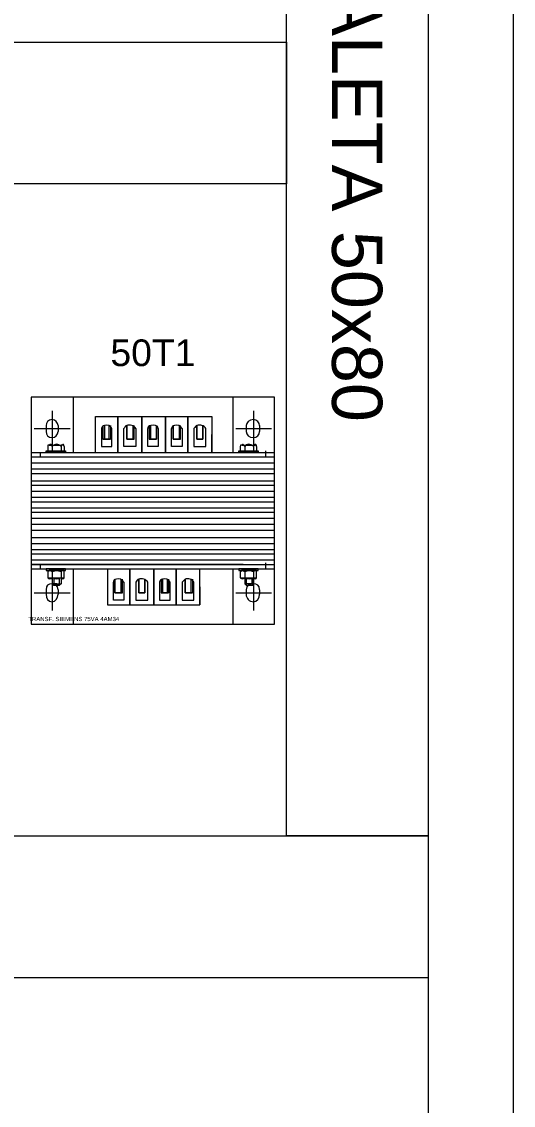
# Model space of a CAD drawing. Header units: millimetres. Extents: x 1004 to 59588, y 686 to 38112.
# Drawn here: x 18199.4 to 18393.2, y 2070.8 to 2497.9 of the extents above; entities that cross this region are included whole.
import ezdxf

# ---------------------------------------------------------------- set-up
doc = ezdxf.new("R2010")
doc.units = ezdxf.units.MM
doc.layers.add('PDF14_Geometry', color=7, linetype='Continuous')
doc.layers.add('PDF14_Text', color=7, linetype='Continuous')
doc.styles.add('PDF Arial', font='arial.ttf')

msp = doc.modelspace()

# ---------------------------------------------------------------- linework, layer by layer
at = {"layer": 'PDF14_Geometry', "lineweight": 0}
for points in [[(17274.96, 1706.93), (17274.96, 1516.93), (17274.96, 3193.99), (18393.2, 3193.99), (18393.2, 1516.93), (17274.96, 1516.93), (18393.2, 1516.93), (17274.96, 1516.93), (17274.96, 3193.99), (18393.2, 3193.99), (18393.2, 1516.93), (18393.2, 1405.17), (17274.96, 1405.17), (17274.96, 1516.93), (17274.96, 1405.17)], [(18219.67, 2349.87), (18219.67, 2328.11)], [(18282.61, 2349.87), (18282.61, 2328.11)], [(18211.43, 2344.58), (18211.43, 2330.46), (18211.43, 2328.7)], [(18228.49, 2328.11), (18228.49, 2342.23), (18274.37, 2342.23), (18274.37, 2328.11), (18274.37, 2335.17)], [(18264.96, 2335.17), (18264.96, 2328.11), (18264.96, 2342.23)], [(18290.84, 2344.58), (18290.84, 2330.46), (18290.84, 2328.7)], [(18204.37, 2337.52), (18218.49, 2337.52)], [(18209.08, 2338.7), (18209.08, 2338.7)], [(18209.08, 2338.7), (18209.08, 2336.34)], [(18213.79, 2338.7), (18213.79, 2336.34)], [(18230.84, 2337.52), (18230.84, 2330.46), (18234.96, 2330.46), (18234.96, 2337.52)], [(18231.43, 2338.7), (18231.43, 2333.4)], [(18232.02, 2338.7), (18232.02, 2333.4)], [(18233.79, 2338.7), (18233.79, 2333.4)], [(18234.37, 2338.7), (18234.37, 2333.4)], [(18244.37, 2337.52), (18244.37, 2330.46), (18239.67, 2330.46), (18239.67, 2337.52)], [(18243.2, 2338.7), (18243.2, 2333.4), (18243.79, 2333.4), (18243.79, 2338.7)], [(18253.2, 2337.52), (18253.2, 2330.46), (18249.08, 2330.46), (18249.08, 2337.52)], [(18249.67, 2338.7), (18249.67, 2333.4), (18250.26, 2333.4), (18250.26, 2338.7)], [(18262.61, 2337.52), (18262.61, 2330.46), (18258.49, 2330.46), (18258.49, 2337.52)], [(18261.43, 2338.7), (18261.43, 2333.4), (18262.02, 2333.4), (18262.02, 2338.7)], [(18267.32, 2337.52), (18267.32, 2330.46), (18272.02, 2330.46), (18272.02, 2337.52)], [(18283.79, 2337.52), (18297.9, 2337.52)], [(18287.9, 2338.7), (18287.9, 2336.34)], [(18287.9, 2338.7), (18287.9, 2338.7)], [(18293.2, 2338.7), (18293.2, 2336.34)], [(18240.84, 2333.4), (18240.84, 2333.4)], [(18243.2, 2333.4), (18240.84, 2333.4), (18243.79, 2333.4)], [(18249.67, 2333.4), (18252.61, 2333.4), (18250.26, 2333.4)], [(18252.61, 2333.4), (18252.61, 2333.4)], [(18259.08, 2333.4), (18259.08, 2333.4)], [(18261.43, 2333.4), (18259.08, 2333.4), (18262.02, 2333.4)], [(18268.49, 2333.4), (18268.49, 2333.4)], [(18270.84, 2333.4), (18270.84, 2333.4)], [(18203.2, 2328.11), (18299.08, 2328.11)], [(18206.73, 2328.11), (18206.73, 2326.34)], [(18209.67, 2330.46), (18209.67, 2328.7)], [(18210.26, 2331.05), (18211.43, 2331.05), (18214.96, 2331.05), (18215.55, 2331.05)], [(18214.96, 2330.46), (18214.96, 2328.7)], [(18216.14, 2330.46), (18216.14, 2328.7)], [(18285.55, 2330.46), (18285.55, 2328.7)], [(18286.14, 2331.05), (18287.32, 2331.05), (18290.84, 2331.05), (18291.43, 2331.05)], [(18287.32, 2330.46), (18287.32, 2328.7)], [(18292.02, 2330.46), (18292.02, 2328.7)], [(18295.55, 2328.7), (18295.55, 2326.34)], [(18203.2, 2326.34), (18299.08, 2326.34)], [(18203.2, 2323.99), (18299.08, 2323.99)], [(18203.2, 2321.64), (18299.08, 2321.64)], [(18203.2, 2319.87), (18299.08, 2319.87)], [(18203.2, 2316.93), (18299.08, 2316.93)], [(18203.2, 2315.17), (18299.08, 2315.17)], [(18203.2, 2312.81), (18299.08, 2312.81)], [(18203.2, 2310.46), (18299.08, 2310.46)], [(18203.2, 2308.7), (18299.08, 2308.7)], [(18203.2, 2306.34), (18299.08, 2306.34)], [(18203.2, 2304.58), (18299.08, 2304.58)], [(18203.2, 2302.23), (18299.08, 2302.23)], [(18203.2, 2299.87), (18299.08, 2299.87)], [(18203.2, 2297.52), (18299.08, 2297.52)], [(18203.2, 2294.58), (18299.08, 2294.58)], [(18203.2, 2292.23), (18299.08, 2292.23)], [(18203.2, 2289.87), (18299.08, 2289.87)], [(18203.2, 2288.11), (18299.08, 2288.11)], [(18203.2, 2285.75), (18299.08, 2285.75)], [(18286.73, 2283.99), (18203.2, 2283.99), (18299.08, 2283.99)], [(18203.2, 2282.23), (18299.08, 2282.23)], [(18206.73, 2283.99), (18206.73, 2282.23)], [(18219.67, 2282.23), (18219.67, 2260.46)], [(18233.2, 2282.23), (18233.2, 2268.11), (18269.67, 2268.11), (18269.67, 2282.23)], [(18282.61, 2282.23), (18282.61, 2260.46)], [(18295.55, 2284.58), (18295.55, 2282.23)], [(18211.43, 2281.05), (18211.43, 2278.7), (18211.43, 2276.34), (18214.96, 2276.34)], [(18211.43, 2279.87), (18211.43, 2265.75)], [(18212.02, 2278.7), (18212.02, 2275.75)], [(18214.96, 2281.05), (18214.96, 2278.7), (18214.96, 2276.34), (18214.37, 2275.75), (18214.37, 2278.7)], [(18216.14, 2278.7), (18216.14, 2278.7)], [(18239.67, 2276.93), (18239.67, 2269.87), (18235.55, 2269.87), (18235.55, 2276.93)], [(18238.49, 2278.11), (18238.49, 2272.81), (18239.08, 2272.81), (18239.08, 2278.11)], [(18244.37, 2276.93), (18244.37, 2269.87), (18249.08, 2269.87), (18249.08, 2276.93)], [(18253.79, 2276.93), (18253.79, 2269.87), (18257.9, 2269.87), (18257.9, 2276.93)], [(18254.37, 2278.11), (18254.37, 2272.81)], [(18254.96, 2278.11), (18254.96, 2272.81)], [(18256.73, 2278.11), (18256.73, 2272.81)], [(18257.32, 2278.11), (18257.32, 2272.81)], [(18262.61, 2276.93), (18262.61, 2269.87), (18267.32, 2269.87), (18267.32, 2276.93)], [(18266.14, 2278.11), (18266.14, 2272.81)], [(18266.73, 2278.11), (18266.73, 2272.81)], [(18287.32, 2281.05), (18287.32, 2278.7), (18287.32, 2276.34), (18287.9, 2275.75)], [(18290.26, 2275.75), (18290.26, 2278.7), (18290.26, 2275.75), (18290.84, 2276.34), (18288.49, 2276.34)], [(18290.84, 2281.05), (18290.84, 2278.7), (18290.84, 2276.34)], [(18290.84, 2279.87), (18290.84, 2265.75)], [(18292.02, 2278.7), (18292.02, 2278.7)], [(18204.37, 2272.81), (18218.49, 2272.81)], [(18209.08, 2273.99), (18209.08, 2272.23)], [(18209.08, 2273.99), (18209.08, 2273.99)], [(18213.2, 2276.34), (18211.43, 2276.34), (18212.02, 2275.75), (18214.37, 2275.75)], [(18213.79, 2273.99), (18213.79, 2272.23)], [(18236.14, 2272.81), (18236.14, 2272.81)], [(18238.49, 2272.81), (18236.14, 2272.81), (18239.08, 2272.81)], [(18245.55, 2272.81), (18245.55, 2272.81)], [(18247.9, 2272.81), (18247.9, 2272.81)], [(18263.79, 2272.81), (18263.79, 2272.81)], [(18269.67, 2275.17), (18269.67, 2268.11)], [(18283.79, 2272.81), (18297.9, 2272.81)], [(18287.9, 2273.99), (18287.9, 2273.99)], [(18287.9, 2273.99), (18287.9, 2272.23)], [(18288.49, 2275.75), (18290.84, 2275.75)], [(18293.2, 2273.99), (18293.2, 2272.23)]]:
    msp.add_lwpolyline(points, dxfattribs=at)
for points in [[(17308.49, 1550.46), (17308.49, 3160.46), (18359.67, 3160.46), (18359.67, 1550.46)], [(18303.79, 2176.93), (18303.79, 2746.93), (18359.67, 2746.93), (18359.67, 2176.93)], [(18303.79, 2489.87), (18303.79, 2433.99), (17397.9, 2433.99), (17397.9, 2489.87)], [(18203.2, 2260.46), (18299.08, 2260.46), (18299.08, 2349.87), (18203.2, 2349.87)], [(18237.32, 2328.11), (18237.32, 2342.23)], [(18246.73, 2328.11), (18246.73, 2342.23)], [(18256.14, 2328.11), (18256.14, 2342.23)], [(18264.96, 2328.11), (18264.96, 2342.23)], [(18240.84, 2333.4), (18240.84, 2338.7)], [(18252.61, 2333.4), (18252.61, 2338.7)], [(18259.08, 2333.4), (18259.08, 2338.7)], [(18268.49, 2333.4), (18268.49, 2338.7)], [(18270.84, 2333.4), (18270.84, 2338.7)], [(18232.02, 2333.4), (18233.79, 2333.4), (18234.37, 2333.4), (18231.43, 2333.4)], [(18270.84, 2333.4), (18268.49, 2333.4)], [(18209.08, 2328.11), (18209.08, 2328.7), (18216.73, 2328.7), (18216.73, 2328.11)], [(18292.61, 2328.7), (18292.61, 2328.11), (18284.96, 2328.11), (18284.96, 2328.7)], [(18216.73, 2281.64), (18216.73, 2282.23), (18209.08, 2282.23), (18209.08, 2281.64)], [(18216.14, 2278.7), (18216.14, 2281.05), (18216.14, 2281.64), (18210.26, 2281.64), (18209.67, 2281.05), (18209.67, 2278.7), (18210.26, 2278.7)], [(18242.02, 2268.11), (18242.02, 2282.23)], [(18251.43, 2268.11), (18251.43, 2282.23)], [(18260.26, 2268.11), (18260.26, 2282.23)], [(18292.61, 2281.64), (18292.61, 2282.23), (18284.96, 2282.23), (18284.96, 2281.64)], [(18292.02, 2281.05), (18292.02, 2281.64), (18286.14, 2281.64), (18285.55, 2281.05), (18285.55, 2278.7), (18286.14, 2278.7), (18292.02, 2278.7)], [(18236.14, 2272.81), (18236.14, 2278.11)], [(18245.55, 2272.81), (18245.55, 2278.11)], [(18247.9, 2272.81), (18247.9, 2278.11)], [(18263.79, 2272.81), (18263.79, 2278.11)], [(18290.26, 2275.75), (18290.84, 2276.34), (18287.32, 2276.34), (18287.9, 2275.75), (18287.9, 2278.7), (18287.9, 2275.75)], [(18247.9, 2272.81), (18245.55, 2272.81)], [(18254.96, 2272.81), (18256.73, 2272.81), (18257.32, 2272.81), (18254.37, 2272.81)], [(18266.73, 2272.81), (18263.79, 2272.81), (18266.14, 2272.81)], [(18359.67, 2176.93), (18359.67, 2121.05), (17308.49, 2121.05), (17308.49, 2176.93)]]:
    msp.add_lwpolyline(points, close=True, dxfattribs=at)
for points in [[(18211.43, 2341.05), (18209.67, 2341.05), (18209.08, 2339.87), (18209.08, 2338.7)], [(18213.79, 2338.7), (18213.79, 2339.87), (18212.61, 2341.05), (18211.43, 2341.05)], [(18290.84, 2341.05), (18289.08, 2341.05), (18287.9, 2339.87), (18287.9, 2338.7)], [(18293.2, 2338.7), (18293.2, 2339.87), (18292.02, 2341.05), (18290.84, 2341.05)], [(18232.02, 2338.7), (18231.43, 2338.7), (18230.84, 2338.11), (18230.84, 2337.52)], [(18234.96, 2337.52), (18234.37, 2338.7), (18233.2, 2339.28), (18232.02, 2338.7)], [(18240.84, 2338.7), (18240.26, 2338.7), (18240.26, 2338.11), (18239.67, 2337.52)], [(18244.37, 2337.52), (18243.79, 2338.7), (18242.02, 2339.28), (18240.84, 2338.7)], [(18250.26, 2338.7), (18249.67, 2338.7), (18249.08, 2338.11), (18249.08, 2337.52)], [(18253.2, 2337.52), (18253.2, 2338.7), (18251.43, 2339.28), (18250.26, 2338.7)], [(18259.67, 2338.7), (18259.08, 2338.7), (18258.49, 2338.11), (18258.49, 2337.52)], [(18262.61, 2337.52), (18262.02, 2338.7), (18260.84, 2339.28), (18259.67, 2338.7)], [(18268.49, 2338.7), (18267.9, 2338.7), (18267.9, 2338.11), (18267.32, 2337.52)], [(18272.02, 2337.52), (18271.43, 2338.7), (18269.67, 2339.28), (18268.49, 2338.7)], [(18209.08, 2336.34), (18209.08, 2335.17), (18209.67, 2333.99), (18211.43, 2333.99)], [(18211.43, 2333.99), (18212.61, 2333.99), (18213.79, 2335.17), (18213.79, 2336.34)], [(18287.9, 2336.34), (18287.9, 2335.17), (18289.08, 2333.99), (18290.84, 2333.99)], [(18290.84, 2333.99), (18292.02, 2333.99), (18293.2, 2335.17), (18293.2, 2336.34)], [(18210.26, 2331.05), (18209.67, 2331.05), (18209.67, 2331.05), (18209.67, 2330.46)], [(18211.43, 2330.46), (18211.43, 2331.05), (18210.84, 2331.64), (18210.26, 2331.05)], [(18214.96, 2330.46), (18213.79, 2331.64), (18212.61, 2331.64), (18211.43, 2330.46)], [(18215.55, 2331.05), (18214.96, 2331.05), (18214.96, 2331.05), (18214.96, 2330.46)], [(18216.14, 2330.46), (18216.14, 2331.05), (18215.55, 2331.64), (18215.55, 2331.05)], [(18286.14, 2331.05), (18285.55, 2331.05), (18285.55, 2331.05), (18285.55, 2330.46)], [(18287.32, 2330.46), (18286.73, 2331.05), (18286.73, 2331.64), (18286.14, 2331.05)], [(18290.84, 2330.46), (18289.67, 2331.64), (18287.9, 2331.64), (18287.32, 2330.46)], [(18292.02, 2330.46), (18292.02, 2331.05), (18291.43, 2331.64), (18290.84, 2331.05)], [(18290.84, 2331.05), (18290.84, 2331.05), (18290.84, 2331.05), (18290.84, 2330.46)], [(18211.43, 2281.05), (18210.84, 2281.64), (18210.26, 2281.64), (18209.67, 2281.05)], [(18214.96, 2281.05), (18213.79, 2281.64), (18212.61, 2281.64), (18211.43, 2281.05)], [(18216.14, 2281.05), (18216.14, 2281.64), (18214.96, 2281.64), (18214.96, 2281.05)], [(18287.32, 2281.05), (18286.73, 2281.64), (18286.14, 2281.64), (18285.55, 2281.05)], [(18290.84, 2281.05), (18289.67, 2281.64), (18288.49, 2281.64), (18287.32, 2281.05)], [(18292.02, 2281.05), (18292.02, 2281.64), (18290.84, 2281.64), (18290.84, 2281.05)], [(18209.67, 2278.7), (18210.26, 2278.11), (18210.84, 2278.11), (18211.43, 2278.7)], [(18211.43, 2278.7), (18212.61, 2278.11), (18213.79, 2278.11), (18214.96, 2278.7)], [(18214.96, 2278.7), (18214.96, 2278.11), (18216.14, 2278.11), (18216.14, 2278.7)], [(18236.73, 2278.11), (18236.14, 2278.11), (18235.55, 2277.52), (18235.55, 2276.93)], [(18239.67, 2276.93), (18239.08, 2278.11), (18237.9, 2278.7), (18236.73, 2278.11)], [(18245.55, 2278.11), (18244.96, 2278.11), (18244.96, 2277.52), (18244.37, 2276.93)], [(18249.08, 2276.93), (18248.49, 2278.11), (18246.73, 2278.7), (18245.55, 2278.11)], [(18254.96, 2278.11), (18254.37, 2278.11), (18253.79, 2277.52), (18253.79, 2276.93)], [(18257.9, 2276.93), (18257.32, 2278.11), (18256.14, 2278.7), (18254.96, 2278.11)], [(18263.79, 2278.11), (18263.79, 2278.11), (18263.2, 2277.52), (18262.61, 2276.93)], [(18267.32, 2276.93), (18266.73, 2278.11), (18264.96, 2278.7), (18263.79, 2278.11)], [(18285.55, 2278.7), (18286.14, 2278.11), (18286.73, 2278.11), (18287.32, 2278.7)], [(18287.32, 2278.7), (18288.49, 2278.11), (18289.67, 2278.11), (18290.84, 2278.7)], [(18290.84, 2278.7), (18290.84, 2278.11), (18292.02, 2278.11), (18292.02, 2278.7)], [(18211.43, 2276.34), (18209.67, 2276.34), (18209.08, 2275.75), (18209.08, 2273.99)], [(18213.79, 2273.99), (18213.79, 2275.75), (18212.61, 2276.34), (18211.43, 2276.34)], [(18290.84, 2276.34), (18289.08, 2276.34), (18287.9, 2275.75), (18287.9, 2273.99)], [(18293.2, 2273.99), (18293.2, 2275.75), (18292.02, 2276.34), (18290.84, 2276.34)], [(18209.08, 2272.23), (18209.08, 2270.46), (18209.67, 2269.28), (18211.43, 2269.28)], [(18211.43, 2269.28), (18212.61, 2269.28), (18213.79, 2270.46), (18213.79, 2272.23)], [(18287.9, 2272.23), (18287.9, 2270.46), (18289.08, 2269.28), (18290.84, 2269.28)], [(18290.84, 2269.28), (18292.02, 2269.28), (18293.2, 2270.46), (18293.2, 2272.23)]]:
    msp.add_open_spline(points, degree=3, dxfattribs=at)

# ---------------------------------------------------------------- texts
at = {"layer": 'PDF14_Text', "insert": (18321.46, 2569.09), "char_height": 19.7903, "attachment_point": 7, "rotation": 270, "style": 'PDF Arial'}
msp.add_mtext('CANALETA 50x80', dxfattribs=at)
at = {"layer": 'PDF14_Text', "attachment_point": 7, "style": 'PDF Arial'}
for s, insert, char_height in [('50T1', (18234.38, 2362), 10.527), ('TRANSF. SIEMENS 75VA 4AM34', (18202.02, 2261.6), 1.6843)]:
    msp.add_mtext(s, dxfattribs=dict(at, insert=insert, char_height=char_height))

doc.saveas('drawing.dxf')
